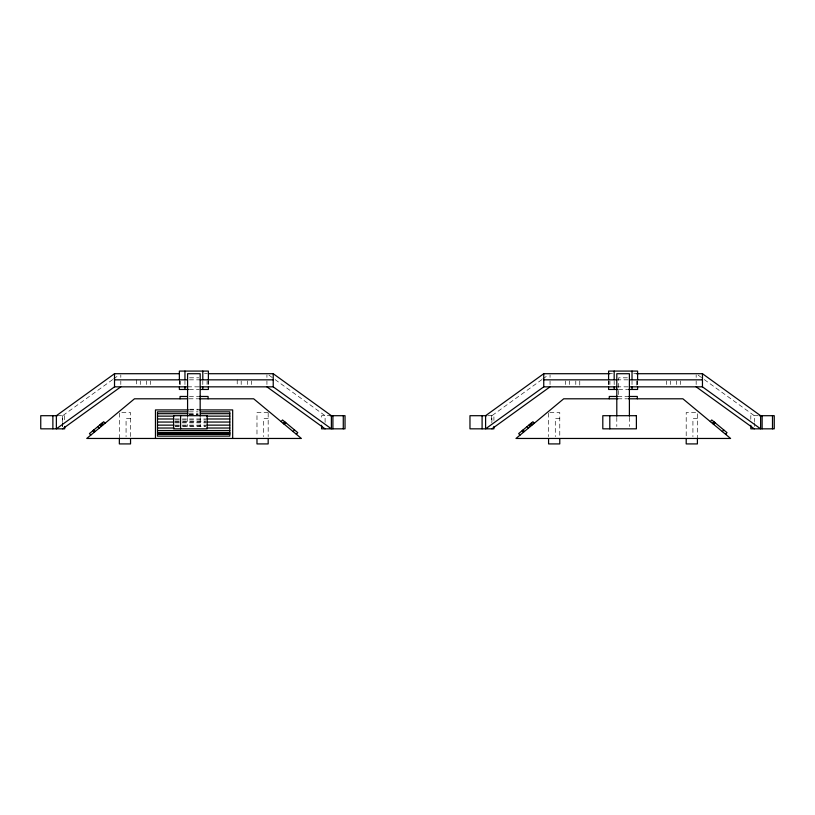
<?xml version="1.0" encoding="UTF-8"?>
<svg xmlns="http://www.w3.org/2000/svg" width="815" height="815" viewBox="0 0 815 815"><rect width="100%" height="100%" fill="white"/><g stroke="black" fill="none" stroke-linecap="round" stroke-linejoin="round"><path stroke-width="0.61" stroke-dasharray="4.08 3.06" d="M112.653 379.607L62.663 415.701L62.663 421.671M113.672 378.863L118.776 375.185M541.883 379.607L491.893 415.701L491.893 422.863M542.902 378.863L547.996 375.185M204.555 373.708L207.132 373.708M609.844 373.708L612.422 373.708M633.775 373.708L636.291 373.708M189.559 377.803L198.738 377.803M627.336 377.803L618.626 377.803L618.626 396.467M189.426 379.841L200.174 379.841M616.802 379.841L628.141 379.841M187.582 386.84L198.921 386.84M616.802 386.84L628.141 386.84M189.325 389.468L199.227 389.468M618.554 389.468L627.652 389.468M189.406 396.467L198.738 396.467M617.811 396.467L627.957 396.467M188.999 398.8L199.145 398.8M617.811 398.8L627.56 398.8M189.64 409.242L198.493 409.242M189.64 409.914L198.493 409.914M189.202 411.85L198.086 411.85M121.843 412.563L130.543 412.563L130.543 439.326M268.176 412.563L256.98 412.563L256.98 436.616M549.819 412.563L559.773 412.563L559.773 439.326M189.202 413.837L198.086 413.837M189.202 414.183L198.086 414.183M189.202 414.295L198.086 414.295M57.498 415.701L64.691 415.701L64.691 420.479M331.389 415.701L321.589 415.701L321.589 419.277M487.961 415.701L493.91 415.701L493.91 420.479M758.093 415.701L750.809 415.701L750.809 419.277M130.543 418.574L126.07 418.574L126.07 436.616M268.176 418.574L263.703 418.574L263.703 436.616M559.773 418.574L555.29 418.574L555.29 436.616M697.406 418.574L692.923 418.574L692.923 436.616M175.245 418.981L205.696 418.981M175.245 419.959L205.696 419.959M175.093 421.589L181.45 421.589M182.723 421.589L205.625 421.589M175.245 422.048L205.696 422.048M175.245 422.853L205.696 422.853M175.245 425.135L205.696 425.135M175.245 425.929L205.696 425.929M175.093 426.398L181.45 426.398M182.723 426.398L205.625 426.398M698.2 375.185L703.304 378.863M704.323 379.607L754.313 415.701L754.313 421.671M268.981 375.185L274.074 378.863M275.103 379.607L325.093 415.701L325.093 422.863M754.313 422.863L754.313 426.449M697.406 439.326L697.406 412.563L686.199 412.563L686.199 439.326M696.163 374.941L696.163 377.386M696.163 381.012L696.163 384.507M680.657 381.012L680.657 384.507M676.684 381.012L676.684 384.507M670.409 381.012L670.409 384.507M666.446 381.012L666.446 384.507M637.605 380.89L637.605 384.568M637.361 381.012L637.361 384.507M636.291 381.012L636.291 386.84M632.022 380.89L632.022 384.568M629.394 417.382L629.394 426.449M616.802 417.382L616.802 426.449M614.174 380.89L614.174 384.568M609.905 381.012L609.905 384.507M608.846 381.012L608.846 384.507M608.591 380.89L608.591 384.568M579.76 381.012L579.76 386.84M575.787 381.012L575.787 384.507M569.512 381.012L569.512 384.507M565.549 381.012L565.549 384.507M550.043 374.941L550.043 377.386M550.043 381.012L550.043 384.507M548.577 413.103L548.577 436.616M491.659 415.701L491.659 422.863M268.176 413.103L268.176 436.616M266.933 374.941L266.933 377.386M266.933 381.012L266.933 384.507M251.438 381.012L251.438 384.507M247.465 381.012L247.465 384.507M241.189 381.012L241.189 384.507M237.216 379.841L237.216 384.507M208.385 380.89L208.385 384.568M208.141 379.841L208.141 384.507M207.071 381.012L207.071 384.507M202.803 380.89L202.803 384.568M200.174 417.382L200.174 426.449M187.582 417.382L187.582 426.449M184.954 380.89L184.954 384.568M180.686 381.012L180.686 384.507M179.616 379.841L179.616 384.507M179.371 380.89L179.371 384.568M150.53 381.012L150.53 384.507M146.568 381.012L146.568 384.507M140.292 381.012L140.292 384.507M136.319 379.841L136.319 384.507M120.814 374.941L120.814 377.386M120.814 381.012L120.814 384.507M119.347 413.103L119.347 439.326M62.663 422.863L62.663 426.449M62.439 415.701L62.439 421.671M62.439 422.863L62.439 426.449"/><path stroke-width="1.22" d="M281.134 421.63L282.52 419.959L297.77 432.643L296.385 434.314M283.274 423.413L284.659 421.742M284.017 424.024L285.403 422.353M284.374 424.33L285.759 422.659M293.105 431.583L294.5 429.923M710.354 421.63L711.74 419.959L727 432.643L725.615 434.314M712.504 423.413L713.889 421.742M713.237 424.024L714.623 422.353M713.594 424.33L714.979 422.659M722.335 431.583L723.72 429.923M179.412 373.708L114.518 373.708L56.367 415.701L56.367 428.833L114.518 386.84L187.582 386.84M62.663 428.833L120.814 386.84M609.844 373.708L543.748 373.708L485.597 415.701L485.597 428.833L543.748 386.84L616.802 386.84M491.893 428.833L550.043 386.84M208.345 373.708L273.229 373.708L331.389 415.701L331.389 428.833L273.229 386.84L200.174 386.84M636.291 373.708L702.459 373.708L760.609 415.701L760.609 428.833L702.459 386.84L629.394 386.84M114.518 379.841L187.582 379.841M200.174 379.841L273.229 379.841M543.748 379.841L616.802 379.841M629.394 379.841L702.459 379.841M188.296 389.468L179.371 389.468L179.371 387.013M200.419 389.468L208.385 389.468L208.385 387.013M617.75 389.468L608.591 389.468L608.591 387.013M628.457 389.468L637.605 389.468L637.605 387.013M187.47 396.467L180.054 396.467L180.054 398.8M199.553 396.467L208.09 396.467L208.09 398.8M617.811 396.467L609.274 396.467L609.274 398.8M628.773 396.467L637.31 396.467L637.31 398.8M187.725 398.8L134.475 398.8L86.767 438.46L301.377 438.46L253.669 398.8L199.553 398.8M617.811 398.8L563.695 398.8L515.987 438.46L730.597 438.46L682.889 398.8L628.365 398.8M188.377 409.914L155.461 409.914L155.461 438.46M199.767 409.914L232.672 409.914L232.672 438.46M187.939 411.85L157.489 411.85L157.489 436.127L229.799 436.127L229.799 411.85L200.622 411.85M157.489 413.704L187.939 413.704M200.622 413.704L229.799 413.704M57.498 415.701L40.75 415.701L40.75 428.833L64.691 428.833L64.691 426.449M330.075 415.701L345.03 415.701L345.03 428.833L321.589 428.833L321.589 425.247M486.728 415.701L469.97 415.701L469.97 428.833L493.91 428.833L493.91 426.449M759.295 415.701L774.25 415.701L774.25 428.833L750.809 428.833L750.809 425.247M157.489 416.129L173.982 416.129M206.969 416.129L229.799 416.129M157.489 418.981L173.982 418.981M206.969 418.981L229.799 418.981M157.489 422.048L173.982 422.048M206.969 422.048L229.799 422.048M157.489 425.135L173.982 425.135M206.969 425.135L229.799 425.135M157.489 428.028L173.982 428.028M206.969 428.028L229.799 428.028M157.489 430.524L229.799 430.524M157.489 432.459L229.799 432.459M157.489 433.692L229.799 433.692M157.489 434.151L229.799 434.151M696.163 386.84L754.313 428.833M266.933 386.84L325.093 428.833M534.243 423.28L532.949 421.722L518.676 433.58L519.97 435.149M531.36 423.036L532.664 424.595M530.351 423.882L531.645 425.44M529.098 424.921L530.392 426.479M527.152 426.53L528.456 428.089M523.016 429.974L524.31 431.532M522.211 430.646L523.505 432.205M105.023 423.28L103.719 421.722L89.446 433.58L90.75 435.149M102.14 423.036L103.434 424.595M101.131 423.882L102.425 425.44M99.878 424.921L101.172 426.479M97.932 426.53L99.226 428.089M93.796 429.974L95.09 431.532M92.981 430.646L94.234 432.245M772.498 415.701L772.498 428.833M762.127 415.701L762.127 428.833M702.459 373.708L702.459 386.84M697.406 439.326L697.406 443.92L686.199 443.92L686.199 439.326M637.605 379.658L637.605 371.08L608.591 371.08L608.591 379.658M632.022 371.08L632.022 379.658M632.022 387.013L632.022 389.468M629.394 416.108L629.394 373.708L616.802 373.708L616.802 416.108M614.174 371.08L614.174 379.658M614.174 387.013L614.174 389.468M609.803 415.701L609.803 428.833M559.773 439.326L559.773 443.92L548.577 443.92L548.577 439.326M543.748 373.708L543.748 386.84M482.093 415.701L482.093 428.833M343.278 415.701L343.278 428.833M332.907 415.701L332.907 428.833M273.229 373.708L273.229 386.84M268.176 439.326L268.176 443.92L256.98 443.92L256.98 439.326M208.385 379.658L208.385 371.08L179.371 371.08L179.371 379.658M202.803 371.08L202.803 379.658M202.803 387.013L202.803 389.468M200.174 416.108L200.174 373.708L187.582 373.708L187.582 416.108M184.954 371.08L184.954 379.658M184.954 387.013L184.954 389.468M180.584 415.701L180.584 428.833M130.543 439.326L130.543 443.92L119.347 443.92L119.347 439.326M114.518 373.708L114.518 386.84M52.873 415.701L52.873 428.833M207.173 415.701L173.585 415.701L173.585 428.833L207.173 428.833L207.173 415.701M636.393 415.701L602.805 415.701L602.805 428.833L636.393 428.833L636.393 415.701"/></g></svg>
